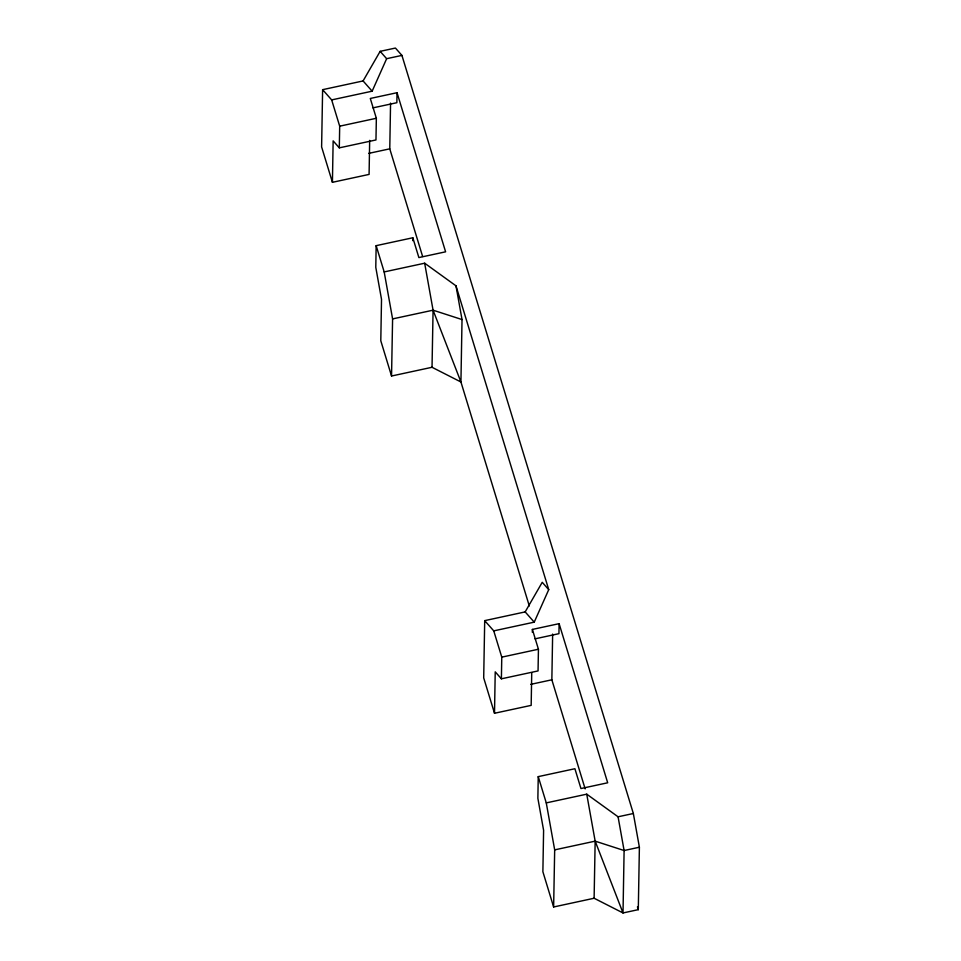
<?xml version="1.0" encoding="UTF-8"?>
<svg xmlns="http://www.w3.org/2000/svg" width="961" height="961" viewBox="0 0 961 961"><rect width="100%" height="100%" fill="white"/><g stroke="black" fill="none" stroke-linecap="round" stroke-linejoin="round"><path stroke-width="1.44" d="M532.334 632.29L532.382 629.431L559.11 623.665L607.688 782.783L580.949 788.537L574.906 768.728L538.244 776.632L537.872 798.315L543.602 830.304L542.881 871.735L553.632 906.98L594.114 898.247L623.016 912.95L638.296 909.659L639.389 847.23L633.347 813.499L401.926 55.402L395.427 48.05L380.148 51.341L363.09 80.94L322.62 89.673L321.611 146.913L332.422 182.314L369.084 174.409L369.673 140.378M332.422 182.314L333.143 140.883L339.305 147.85L375.967 139.958L376.352 118.275L370.297 98.466L397.037 92.712L445.604 251.818L418.876 257.572L412.822 237.763L376.159 245.668L375.787 267.35L381.517 299.339L380.796 340.771L391.547 376.015L432.03 367.282L460.932 381.985L529.307 605.959M339.305 147.85L339.689 126.179L331.665 99.908L322.62 89.673M422.624 256.491L389.77 148.835L390.562 103.115M397.037 92.712L396.857 102.707L372.94 107.872M412.774 240.658L412.822 237.763M424.666 263.206L455.982 285.825L462.025 319.557L460.932 381.985L433.075 310.187L424.666 263.206L384.184 271.927L376.159 245.668M484.704 620.638L493.75 630.872L534.232 622.151L548.731 589.658L542.232 582.306L525.174 611.905L484.704 620.638L483.695 677.877L494.507 713.266L531.169 705.374L531.733 672.82M494.507 713.266L495.227 671.847L501.39 678.814L538.052 670.922L538.436 649.24L532.382 629.431M501.39 678.814L501.774 657.144L493.75 630.872M585.153 788.885L551.854 679.799L552.647 634.08M559.11 623.665L558.942 633.671L535.025 638.837M391.547 376.015L392.593 318.908L384.184 271.927M432.03 367.282L433.075 310.187L392.593 318.908M553.632 906.98L554.677 849.872L546.268 802.891L538.244 776.632M594.114 898.247L595.159 841.151L586.739 794.17L546.268 802.891M331.665 99.908L372.147 91.187L386.646 58.693L401.926 55.402M339.689 126.179L376.352 118.275M368.664 153.388L389.77 148.835M501.774 657.144L538.436 649.24M530.748 684.352L551.854 679.799M586.739 794.17L618.067 816.79L633.347 813.499M554.677 849.872L595.159 841.151L624.109 850.521L639.389 847.23M433.075 310.187L462.025 319.557M380.148 51.341L386.646 58.693M363.09 80.94L372.147 91.187M525.174 611.905L534.232 622.151M595.159 841.151L623.016 912.95L624.109 850.521L618.067 816.79M455.982 285.825L548.731 589.658M637.443 906.848L638.296 909.659"/></g></svg>
